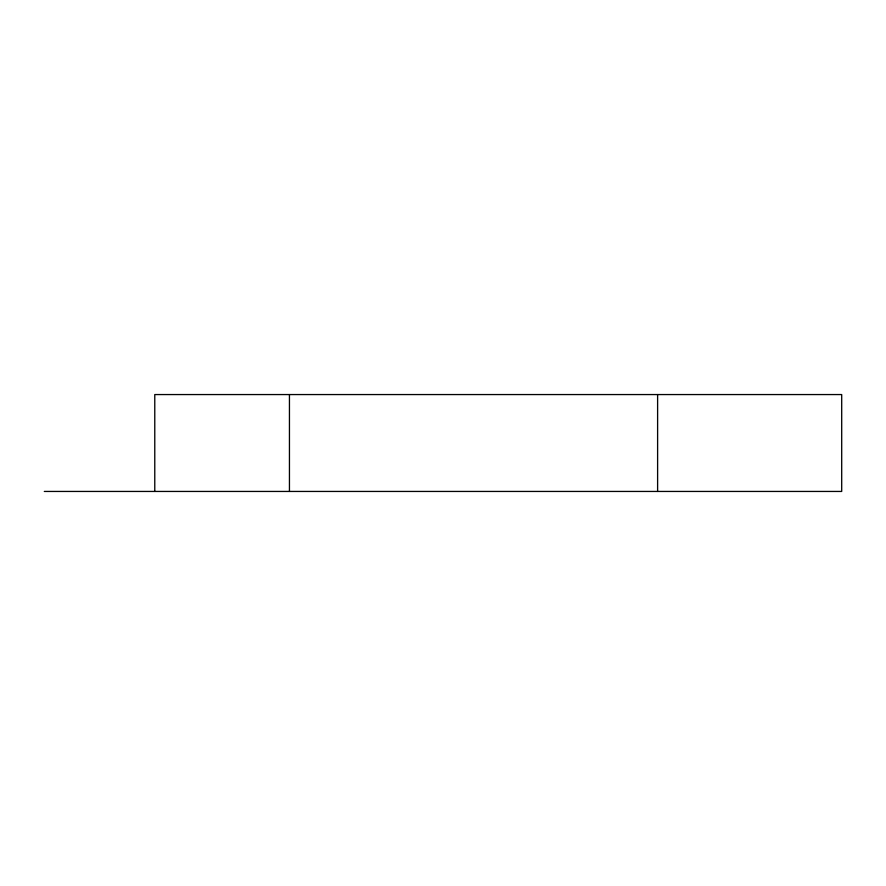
<?xml version="1.0" encoding="UTF-8"?>
<svg xmlns="http://www.w3.org/2000/svg" width="886" height="886" viewBox="0 0 886 886"><rect width="100%" height="100%" fill="white"/><g stroke="black" fill="none" stroke-linecap="round" stroke-linejoin="round"><path stroke-width="1.33" d="M44.3 491.442L841.7 491.442L841.7 394.558L154.773 394.558L154.773 491.442M657.611 394.558L657.611 491.442M289.445 394.558L289.445 491.442"/></g></svg>
